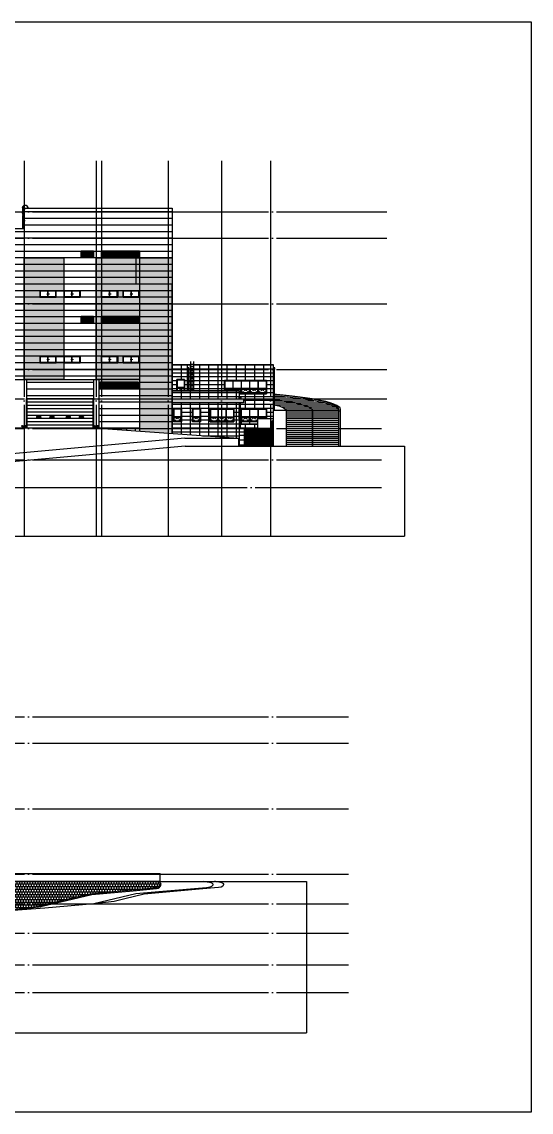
# Model space of a CAD drawing. Header units: millimetres. Extents: x -8000 to 205000, y 0 to 166200.
# Drawn here: x 127289 to 205000, y 0 to 166200 of the extents above; entities that cross this region are included whole.
import ezdxf
from ezdxf.xclip import XClip

# ---------------------------------------------------------------- set-up
doc = ezdxf.new("R2010")
doc.units = ezdxf.units.MM
doc.header["$LTSCALE"] = 600
doc.header["$MEASUREMENT"] = 0
doc.header["$XCLIPFRAME"] = 0
doc.linetypes.add('CEN', pattern=[62, 60, -1, 0, -1])
doc.linetypes.add('DASHED', pattern=[0.75, 0.5, -0.25])
doc.layers.get('0').update_dxf_attribs({"linetype": 'CONTINUOUS'})
for name, color, linetype in [('8', 8, 'CONTINUOUS'), ('A-ANNO-SYMB', 7, 'CONTINUOUS'), ('A-CEN', 1, 'CEN'), ('A-CEN3', 1, 'CEN'), ('A-ELEV-HAT1', 253, 'CONTINUOUS'), ('A-ELEV-MATR1', 8, 'CONTINUOUS'), ('A-ELEV-MATR3', 6, 'CONTINUOUS'), ('A-ELEV-MATR4', 9, 'CONTINUOUS'), ('A-ELEV-OUT1', 2, 'CONTINUOUS'), ('A-ELEV-OUT2', 3, 'CONTINUOUS'), ('A-ELEV-OUT4', 9, 'CONTINUOUS'), ('A-ELEV-OUT5', 4, 'CONTINUOUS'), ('A-ELEV-WIN', 4, 'CONTINUOUS'), ('A-ELEV-WIN-OPEN', 6, 'DASHED'), ('A-ELEV-WIN-PAT3', 252, 'CONTINUOUS'), ('색상1', 252, 'CONTINUOUS'), ('색상2', 40, 'CONTINUOUS'), ('충돌방지대', 6, 'CONTINUOUS')]:
    doc.layers.add(name, color=color, linetype=linetype)
doc.layers.add('Defpoint', color=161, linetype='CONTINUOUS', plot=False)

# ---------------------------------------------------------------- blocks, each defined once
blk = doc.blocks.new('G$C32E273B9')
at = {"layer": 'A-CEN3'}
for p, q in [((410, 2350), (853, 2350)), ((410, 550), (853, 550))]:
    blk.add_line(p, q, dxfattribs=at)
at = {"layer": 'A-ELEV-MATR3'}
for p, q in [((0, 2575), (0, 2500)), ((40, 2575), (40, 2500)), ((570, 2380), (579, 2380)), ((579, 2365), (570, 2365)), ((579, 2335), (570, 2335)), ((570, 2320), (579, 2320)), ((579, 2380), (579, 2320)), ((579, 2365), (750, 2365)), ((579, 2335), (750, 2335)), ((750, 2575), (750, 2500)), ((750, 2500), (750, 1500)), ((790, 2575), (790, 2500)), ((790, 2500), (790, 1500)), ((570, 580), (579, 580)), ((579, 565), (570, 565)), ((579, 535), (570, 535)), ((570, 520), (579, 520)), ((579, 580), (579, 520)), ((579, 565), (750, 565)), ((579, 535), (750, 535)), ((750, 1350), (750, -600)), ((790, 1350), (790, -600))]:
    blk.add_line(p, q, dxfattribs=at)
for centre in [(770, 2500), (770, 2200), (770, 1900), (770, 1600), (770, 1300), (770, 1000), (770, 700), (770, 400), (770, 100), (770, -200)]:
    blk.add_circle(centre, 10, dxfattribs=at)
for centre, radius, start, end in [((395, 2575), 395, 0, 180), ((395, 2575), 355, 0, 180), ((750, 2350), 15, 270, 90), ((750, 550), 15, 270, 90)]:
    blk.add_arc(centre, radius, start, end, dxfattribs=at)
blk = doc.blocks.new('G$C7AF501BF')
at = {"layer": '8'}
for points in [[(10300, 200), (10300, 5220), (10300, 5625), (10236, 5825), (10044, 6025), (9724, 6223), (9279, 6419), (8710, 6610), (8020, 6797), (7212, 6979), (6290, 7155), (5258, 7323), (4121, 7484), (2883, 7636), (1552, 7779), (0, 7925)], [(10000, 200), (10000, 5220), (10000, 5625), (9936, 5825), (9744, 6025), (9424, 6223), (8979, 6419), (8410, 6610), (7720, 6797), (6912, 6979), (5990, 7155), (4958, 7323), (3821, 7484), (2583, 7636), (1252, 7779), (0, 7897)], [(0, 7500), (1990, 7500)], [(0, 7200), (4415, 7200)], [(0, 6900), (6278, 6900)], [(0, 6600), (7709, 6600)], [(204, 6300), (8738, 6300)], [(1246, 6000), (9462, 6000)], [(1827, 5700), (9864, 5700)], [(2000, 5425), (10000, 5425)], [(2000, 5400), (10000, 5400)], [(2000, 5400), (10300, 5400)], [(2000, 5100), (10000, 5100)], [(10000, 0), (10000, 5020), (10000, 5400)], [(10300, 0), (10300, 5020), (10300, 5400)], [(2000, 4800), (10000, 4800)], [(2000, 4500), (10000, 4500)], [(2000, 4200), (10000, 4200)], [(2000, 3900), (10000, 3900)], [(2000, 3600), (10000, 3600)], [(2000, 3300), (10000, 3300)], [(2000, 3000), (10000, 3000)], [(2000, 2700), (10000, 2700)], [(2000, 2400), (10000, 2400)], [(2000, 2100), (10000, 2100)], [(2000, 1800), (10000, 1800)], [(2000, 1500), (10000, 1500)], [(2000, 1200), (10000, 1200)], [(2000, 900), (10000, 900)], [(2000, 600), (10000, 600)], [(2000, 300), (10000, 300)]]:
    blk.add_lwpolyline(points, dxfattribs=at)
for points in [[(10000, 5020), (10000, 5425), (9936, 5625), (9744, 5825), (9424, 6023), (8979, 6219), (8410, 6410), (7720, 6597), (6912, 6779), (5990, 6955), (4958, 7123), (3821, 7284), (2583, 7436), (1252, 7579), (0, 7697), (0, 7105), (703, 7018), (1678, 6881), (2563, 6736), (3353, 6586), (4046, 6430), (4637, 6270), (5125, 6105), (5506, 5938), (5780, 5768), (5945, 5597), (6000, 5425), (6000, 0), (10000, 0)], [(6000, 5425), (5945, 5597), (5780, 5768), (5506, 5938), (5125, 6105), (4637, 6270), (4046, 6430), (3353, 6586), (2563, 6736), (1678, 6881), (703, 7018), (0, 7105), (0, 6346), (371, 6262), (864, 6129), (1271, 5992), (1589, 5852), (1817, 5711), (1954, 5568), (2000, 5425), (2000, 1939), (2000, 0), (6000, 0)]]:
    blk.add_lwpolyline(points, close=True, dxfattribs=at)
blk = doc.blocks.new('G$CB0F35630')
at = {"layer": 'A-ELEV-WIN-PAT3'}
for p, q in [((5087, 2800), (5087, 3505)), ((5099, 2800), (5099, 3568)), ((4400, 2500), (0, 2500)), ((4771, 2500), (800, 2500)), ((800, 2500), (800, 0)), ((4707, 2321), (800, 2321)), ((4639, 2143), (800, 2143)), ((4565, 1964), (800, 1964)), ((4486, 1786), (800, 1786)), ((4763, 1786), (4537, 1786)), ((4574, 1049), (4574, 1867)), ((4586, 1049), (4586, 1894)), ((4815, 1964), (4616, 1964)), ((4863, 2143), (4689, 2143)), ((4906, 2321), (4757, 2321)), ((4794, 1607), (4794, 2423)), ((4806, 1607), (4806, 2458)), ((4944, 2500), (4821, 2500)), ((4954, 2143), (4954, 2937)), ((4966, 2143), (4966, 2981)), ((5200, 2800), (4998, 2800)), ((5019, 1728), (5019, 0)), ((5047, 1826), (5047, 0)), ((5064, 1889), (5064, 0)), ((5084, 1968), (5084, 0)), ((5101, 2037), (5101, 0)), ((5122, 2123), (5122, 0)), ((5142, 2214), (5142, 0)), ((5156, 2277), (5156, 0)), ((5176, 2376), (5176, 0)), ((4402, 1607), (800, 1607)), ((4311, 1429), (800, 1429)), ((4215, 1250), (800, 1250)), ((4501, 1071), (800, 1071)), ((4422, 893), (800, 893)), ((4337, 714), (800, 714)), ((4246, 536), (800, 536)), ((4149, 357), (800, 357)), ((4116, 179), (800, 179)), ((4116, 357), (4116, 0)), ((4296, 300), (4116, 300)), ((4116, 300), (4116, 0)), ((4194, 1199), (4194, 1200)), ((4194, 300), (4194, 1151)), ((4206, 1199), (4206, 1200)), ((4206, 300), (4206, 1151)), ((4574, 1250), (4267, 1250)), ((4296, 300), (4296, 0)), ((4337, 73), (4337, 0)), ((4642, 1429), (4363, 1429)), ((4422, 232), (4422, 0)), ((4705, 1607), (4453, 1607)), ((4501, 387), (4501, 0)), ((4574, 540), (4574, 0)), ((4642, 690), (4642, 0)), ((4705, 835), (4705, 0)), ((4763, 976), (4763, 0)), ((4815, 1112), (4815, 0)), ((4863, 1242), (4863, 0)), ((4906, 1365), (4906, 0)), ((4944, 1481), (4944, 0)), ((4985, 1612), (4985, 0))]:
    blk.add_line(p, q, dxfattribs=at)
for centre, radius, start, end in [((-2395, 4939), 7569, 330.33299, 350.39101), ((-2428, 4960), 7655, 330.36538, 350.33541), ((5093, 3675), 25, 340.60779, 180), ((-2222, 3941), 7310, 330.12929, 351.02291), ((-2704, 4244), 8035, 330.60301, 349.64763), ((-2704, 3944), 8035, 330.60301, 349.64763), ((4200, 1175), 25, 137.33605, 0)]:
    blk.add_arc(centre, radius, start, end, dxfattribs=at)
blk = doc.blocks.new('G$C6E7B7C1B')
at = {"layer": 'A-ELEV-OUT2'}
blk.add_lwpolyline([(0, 2000), (0, 450), (2200, 450), (2200, 0), (6400, 0), (6400, 2000)], close=True, dxfattribs=at)
at = {"layer": 'A-ELEV-WIN'}
for p, q in [((0, 450), (0, 2000)), ((6400, 2000), (0, 2000)), ((6400, 2000), (6400, 0)), ((1250, 800), (60, 800)), ((1250, 740), (60, 740)), ((2530, 800), (1310, 800)), ((2530, 740), (1310, 740)), ((6400, 0), (2200, 0)), ((3810, 800), (2590, 800)), ((3810, 740), (2590, 740)), ((5090, 800), (3870, 800)), ((5090, 740), (3870, 740)), ((6340, 800), (5150, 800)), ((6340, 740), (5150, 740))]:
    blk.add_line(p, q, dxfattribs=at)
for points in [[(60, 450), (60, 1940), (1250, 1940), (1250, 450)], [(1310, 450), (1310, 1940), (2530, 1940), (2530, 60), (2200, 60)], [(120, 450), (120, 680), (1190, 680), (1190, 450)], [(1370, 450), (1370, 680), (2440, 680), (2440, 120), (2200, 120)]]:
    blk.add_lwpolyline(points, dxfattribs=at)
for points in [[(2590, 1940), (3810, 1940), (3810, 60), (2590, 60)], [(3870, 60), (3870, 1940), (5090, 1940), (5090, 60)], [(5150, 1940), (6340, 1940), (6340, 60), (5150, 60)], [(2650, 680), (3720, 680), (3720, 120), (2650, 120)], [(3930, 680), (5000, 680), (5000, 120), (3930, 120)], [(5210, 680), (6280, 680), (6280, 120), (5210, 120)]]:
    blk.add_lwpolyline(points, close=True, dxfattribs=at)
at = {"layer": 'A-ELEV-WIN-OPEN'}
for p, q in [((655, 680), (435, 450)), ((875, 450), (655, 680)), ((1905, 680), (1685, 450)), ((2440, 120), (1905, 680)), ((3185, 680), (2650, 120)), ((3720, 120), (3185, 680)), ((4465, 680), (3930, 120)), ((5000, 120), (4465, 680)), ((5745, 680), (5210, 120)), ((6280, 120), (5745, 680))]:
    blk.add_line(p, q, dxfattribs=at)
blk = doc.blocks.new('G$CB0080FB4')
at = {"layer": 'A-ELEV-OUT2'}
blk.add_lwpolyline([(0, 2000), (3600, 2000), (3600, 0), (0, 0)], close=True, dxfattribs=at)
at = {"layer": 'A-ELEV-WIN'}
for p, q in [((0, 2000), (0, 0)), ((0, 2000), (3600, 2000)), ((60, 1940), (60, 60)), ((60, 1940), (1170, 1940)), ((1170, 1940), (1170, 60)), ((1230, 1940), (2370, 1940)), ((1230, 1940), (1230, 60)), ((2370, 1940), (2370, 60)), ((2430, 1940), (3540, 1940)), ((2430, 1940), (2430, 60)), ((3540, 1940), (3540, 60)), ((3600, 2000), (3600, 0)), ((0, 0), (3600, 0)), ((60, 800), (1170, 800)), ((60, 740), (1170, 740)), ((60, 60), (1170, 60)), ((1230, 800), (2370, 800)), ((1230, 740), (2370, 740)), ((1230, 60), (2370, 60)), ((2430, 800), (3540, 800)), ((2430, 740), (3540, 740)), ((2430, 60), (3540, 60))]:
    blk.add_line(p, q, dxfattribs=at)
for points in [[(120, 680), (1110, 680), (1110, 120), (120, 120)], [(1290, 680), (2310, 680), (2310, 120), (1290, 120)], [(2490, 680), (3480, 680), (3480, 120), (2490, 120)]]:
    blk.add_lwpolyline(points, close=True, dxfattribs=at)
at = {"layer": 'A-ELEV-WIN-OPEN'}
for p, q in [((615, 680), (120, 120)), ((1110, 120), (615, 680)), ((1290, 120), (1800, 680)), ((1800, 680), (2310, 120)), ((2490, 120), (2985, 680)), ((2985, 680), (3480, 120))]:
    blk.add_line(p, q, dxfattribs=at)
blk = doc.blocks.new('G$C222E826D')
at = {"layer": 'A-ELEV-OUT2'}
blk.add_lwpolyline([(0, 2000), (1200, 2000), (1200, 0), (0, 0)], close=True, dxfattribs=at)
at = {"layer": 'A-ELEV-WIN'}
for p, q in [((0, 2000), (0, 0)), ((1200, 2000), (0, 2000)), ((60, 1940), (60, 60)), ((1140, 1940), (60, 1940)), ((1140, 1940), (1140, 60)), ((1200, 2000), (1200, 0)), ((1200, 0), (0, 0)), ((1140, 800), (60, 800)), ((1140, 740), (60, 740)), ((1140, 60), (60, 60))]:
    blk.add_line(p, q, dxfattribs=at)
blk.add_lwpolyline([(120, 680), (1080, 680), (1080, 120), (120, 120)], close=True, dxfattribs=at)
at = {"layer": 'A-ELEV-WIN-OPEN'}
for p, q in [((600, 680), (120, 120)), ((1080, 120), (600, 680))]:
    blk.add_line(p, q, dxfattribs=at)
blk = doc.blocks.new('G$CCCA33141')
at = {"layer": 'A-ELEV-OUT2'}
blk.add_lwpolyline([(0, 2000), (1200, 2000), (1200, 0), (0, 0)], close=True, dxfattribs=at)
at = {"layer": 'A-ELEV-WIN'}
for p, q in [((0, 2000), (0, 0)), ((1200, 2000), (0, 2000)), ((60, 1940), (60, 60)), ((1140, 1940), (60, 1940)), ((1140, 1940), (1140, 60)), ((1200, 2000), (1200, 0)), ((1200, 0), (0, 0)), ((1140, 800), (60, 800)), ((1140, 740), (60, 740)), ((1140, 60), (60, 60))]:
    blk.add_line(p, q, dxfattribs=at)
blk.add_lwpolyline([(120, 680), (1080, 680), (1080, 120), (120, 120)], close=True, dxfattribs=at)
at = {"layer": 'A-ELEV-WIN-OPEN'}
for p, q in [((600, 680), (120, 120)), ((1080, 120), (600, 680))]:
    blk.add_line(p, q, dxfattribs=at)
blk = doc.blocks.new('G$CEF3C1223')
at = {"layer": 'A-ELEV-HAT1', "transparency": 33554687}
h = blk.add_hatch(color=256, dxfattribs=at)
h.dxf.hatch_style = 1
h.paths.add_polyline_path([(600, 1160), (800, 1145), (800, 1339)])
h.paths.add_polyline_path([(102, 1196), (351, 1178), (709, 1500), (440, 1500)])
h.paths.add_polyline_path([(171, 1500), (0, 1500), (0, 1346)])
at = {"layer": 'A-ELEV-OUT1'}
for p, q in [((0, 1203), (0, 1500)), ((800, 1145), (800, 1500))]:
    blk.add_line(p, q, dxfattribs=at)
at = {"layer": 'A-ELEV-OUT4'}
for p, q in [((0, 1346), (171, 1500)), ((0, 1500), (800, 1500)), ((0, 1346), (171, 1500)), ((102, 1196), (440, 1500)), ((351, 1178), (709, 1500)), ((600, 1160), (800, 1339))]:
    blk.add_line(p, q, dxfattribs=at)
for points in [[(0, 1346), (171, 1500), (0, 1500)], [(171, 1500), (0, 1500), (0, 1346)]]:
    blk.add_lwpolyline(points, close=True, dxfattribs=at)
for points in [[(351, 1178), (709, 1500), (440, 1500), (102, 1196)], [(800, 1145), (800, 1339), (600, 1160)]]:
    blk.add_lwpolyline(points, dxfattribs=at)
blk = doc.blocks.new('기둥 충돌방지-01')
at = {"layer": 'A-ELEV-HAT1'}
h = blk.add_hatch(color=256, dxfattribs=at)
h.dxf.hatch_style = 1
edge = h.paths.add_edge_path()
edge.add_line((0, 612), (0, 367))
edge.add_line((0, 367), (212, 558))
edge.add_line((212, 558), (212, 800))
edge.add_arc((162, 800), 50, 0, 2.91946)
edge.add_line((212, 803), (0, 612))
edge = h.paths.add_edge_path()
edge.add_line((800, 1087), (800, 1331))
edge.add_line((800, 1331), (292, 875))
edge.add_arc((162, 800), 150, 360, 29.84213, ccw=False)
edge.add_line((312, 800), (312, 648))
edge.add_line((312, 648), (488, 806))
edge.add_arc((638, 800), 150, 90, 177.65554, ccw=False)
edge.add_line((638, 950), (648, 950))
edge.add_line((648, 950), (800, 1087))
h.paths.add_polyline_path([(0, 0), (138, 0), (212, 67), (212, 312), (0, 119)])
h.paths.add_polyline_path([(488, 8), (488, 95), (381, 0), (448, 0), (448, 8)])
h.paths.add_polyline_path([(588, 184), (588, 8), (628, 8), (628, 0), (641, 0), (800, 141), (800, 371)])
h.paths.add_polyline_path([(488, 563), (312, 403), (312, 158), (488, 318)])
h.paths.add_polyline_path([(0, 950), (104, 950), (715, 1500), (443, 1500), (0, 1102)])
h.paths.add_polyline_path([(588, 654), (588, 409), (800, 602), (800, 847)])
h.paths.add_polyline_path([(0, 1346), (171, 1500), (0, 1500)])
for points in [[(0, 1346), (171, 1500), (0, 1500)], [(0, 950), (104, 950), (715, 1500), (443, 1500), (0, 1102)], [(0, 0), (138, 0), (212, 67), (212, 312), (0, 119)], [(488, 563), (312, 403), (312, 158), (488, 318)], [(488, 8), (488, 95), (381, 0), (448, 0), (448, 8)], [(588, 654), (588, 409), (800, 602), (800, 847)], [(588, 184), (588, 8), (628, 8), (628, 0), (641, 0), (800, 141), (800, 371)]]:
    blk.add_lwpolyline(points, close=True, dxfattribs=at)
for points in [[(0, 612), (0, 367), (212, 558), (212, 800, 0.0127392), (212, 803)], [(800, 1087), (800, 1331), (292, 875, -0.1309518), (312, 800), (312, 648), (488, 806, -0.4022789), (638, 950), (648, 950)]]:
    blk.add_lwpolyline(points, format="xyb", close=True, dxfattribs=at)
at = {"layer": 'A-ELEV-OUT1'}
for p, q in [((0, 0), (0, 850)), ((800, 0), (800, 850))]:
    blk.add_line(p, q, dxfattribs=at)
at = {"layer": 'A-ELEV-OUT4'}
for p, q in [((0, 1102), (443, 1500)), ((0, 1346), (171, 1500)), ((0, 1500), (800, 1500)), ((0, 612), (212, 803)), ((0, 367), (212, 558)), ((0, 119), (212, 312)), ((104, 950), (715, 1500)), ((138, 0), (212, 67)), ((312, 893), (800, 1331)), ((312, 648), (488, 806)), ((312, 403), (488, 563)), ((312, 158), (488, 318)), ((381, 0), (488, 95)), ((588, 654), (800, 847)), ((588, 409), (800, 602)), ((588, 184), (800, 371)), ((641, 0), (800, 141)), ((648, 950), (800, 1087)), ((493, 0), (493, 0))]:
    blk.add_line(p, q, dxfattribs=at)
at = {"layer": '충돌방지대'}
for p, q in [((-296, 8), (-116, 8)), ((-296, 0), (-296, 8)), ((-256, 8), (-256, 800)), ((-156, 8), (-156, 800)), ((-116, 0), (-116, 8)), ((-106, 950), (162, 950)), ((-106, 850), (162, 850)), ((172, 8), (352, 8)), ((172, 0), (172, 8)), ((212, 800), (212, 8)), ((312, 800), (312, 8)), ((352, 0), (352, 8)), ((628, 8), (448, 8)), ((448, 0), (448, 8)), ((488, 800), (488, 8)), ((588, 800), (588, 8)), ((628, 0), (628, 8)), ((906, 950), (638, 950)), ((906, 850), (638, 850)), ((1096, 8), (916, 8)), ((916, 0), (916, 8)), ((956, 8), (956, 800)), ((1056, 8), (1056, 800)), ((1096, 0), (1096, 8)), ((-296, 0), (-116, 0)), ((172, 0), (352, 0)), ((628, 0), (448, 0)), ((1096, 0), (916, 0))]:
    blk.add_line(p, q, dxfattribs=at)
for centre, radius, start, end in [((-106, 800), 150, 90, 180), ((-106, 800), 50, 90, 180), ((162, 800), 150, 0, 90), ((162, 800), 50, 0, 90), ((638, 800), 150, 90, 180), ((638, 800), 50, 90, 180), ((906, 800), 150, 0, 90), ((906, 800), 50, 0, 90)]:
    blk.add_arc(centre, radius, start, end, dxfattribs=at)
blk = doc.blocks.new('G$C0437542C')
at = {"layer": 'A-ANNO-SYMB', "elevation": -103000}
for points in [[(1123, 443), (1180, 500), (1123, 557)], [(1377, 443), (1320, 500), (1377, 557)]]:
    blk.add_lwpolyline(points, close=True, dxfattribs=at)
at = {"layer": 'A-ELEV-WIN'}
for p, q in [((0, 1000, -103000), (2500, 1000, -103000)), ((0, 1000, -103000), (0, 0, -103000)), ((0, 0, -103000), (2500, 0, -103000)), ((1270, 960, -103000), (40, 960, -103000)), ((40, 40, -103000), (40, 960, -103000)), ((1270, 40, -103000), (40, 40, -103000)), ((1230, 920, -103000), (80, 920, -103000)), ((80, 80, -103000), (80, 920, -103000)), ((1230, 80, -103000), (80, 80, -103000)), ((1230, 80, -103000), (1230, 920, -103000)), ((1270, 40, -103000), (1270, 960, -103000)), ((2460, 960, -103000), (1270, 960, -103000)), ((2420, 920, -103000), (1270, 920, -103000)), ((2420, 80, -103000), (1270, 80, -103000)), ((2460, 40, -103000), (1270, 40, -103000)), ((2420, 80, -103000), (2420, 920, -103000)), ((2460, 40, -103000), (2460, 960, -103000))]:
    blk.add_line(p, q, dxfattribs=at)
at = {"layer": 'A-ELEV-WIN', "elevation": -103000}
blk.add_lwpolyline([(0, 0), (2500, 0), (2500, 1000), (0, 1000)], close=True, dxfattribs=at)
blk = doc.blocks.new('G$CEF023C29')
at = {"layer": 'A-ANNO-SYMB', "elevation": -103000}
for points in [[(1123, 443), (1180, 500), (1123, 557)], [(1377, 443), (1320, 500), (1377, 557)], [(4773, 443), (4830, 500), (4773, 557)], [(5027, 443), (4970, 500), (5027, 557)]]:
    blk.add_lwpolyline(points, close=True, dxfattribs=at)
at = {"layer": 'A-ELEV-WIN'}
for p, q in [((2500, 1000, -103000), (0, 1000, -103000)), ((0, 1000, -103000), (0, 0, -103000)), ((2500, 0, -103000), (0, 0, -103000)), ((40, 40, -103000), (40, 960, -103000)), ((40, 960, -103000), (1230, 960, -103000)), ((40, 40, -103000), (1230, 40, -103000)), ((80, 80, -103000), (80, 920, -103000)), ((80, 920, -103000), (1230, 920, -103000)), ((80, 80, -103000), (1230, 80, -103000)), ((1230, 960, -103000), (2460, 960, -103000)), ((1230, 40, -103000), (1230, 960, -103000)), ((1230, 40, -103000), (2460, 40, -103000)), ((1270, 920, -103000), (2420, 920, -103000)), ((1270, 80, -103000), (1270, 920, -103000)), ((1270, 80, -103000), (2420, 80, -103000)), ((2420, 80, -103000), (2420, 920, -103000)), ((2460, 40, -103000), (2460, 960, -103000)), ((2500, 1000, -103000), (2500, 0, -103000)), ((2500, 1000, -103000), (2500, 0, -103000)), ((3650, 1000, -103000), (2500, 1000, -103000)), ((3650, 960, -103000), (2500, 960, -103000)), ((2500, 40, -103000), (3650, 40, -103000)), ((2500, 0, -103000), (3650, 0, -103000)), ((6150, 1000, -103000), (3650, 1000, -103000)), ((6150, 0, -103000), (3650, 0, -103000)), ((3690, 40, -103000), (3690, 960, -103000)), ((3690, 960, -103000), (4880, 960, -103000)), ((3690, 40, -103000), (4880, 40, -103000)), ((3730, 80, -103000), (3730, 920, -103000)), ((3730, 920, -103000), (4880, 920, -103000)), ((3730, 80, -103000), (4880, 80, -103000)), ((4880, 960, -103000), (6110, 960, -103000)), ((4880, 40, -103000), (4880, 960, -103000)), ((4880, 40, -103000), (6110, 40, -103000)), ((4920, 920, -103000), (6070, 920, -103000)), ((4920, 80, -103000), (4920, 920, -103000)), ((4920, 80, -103000), (6070, 80, -103000)), ((6070, 80, -103000), (6070, 920, -103000)), ((6110, 40, -103000), (6110, 960, -103000)), ((6150, 1000, -103000), (6150, 0, -103000))]:
    blk.add_line(p, q, dxfattribs=at)
at = {"layer": 'A-ELEV-WIN', "elevation": -103000}
for points in [[(2500, 0), (0, 0), (0, 1000), (2500, 1000)], [(6150, 0), (3650, 0), (3650, 1000), (6150, 1000)]]:
    blk.add_lwpolyline(points, close=True, dxfattribs=at)
blk = doc.blocks.new('od-h5000')
at = {"layer": 'A-ELEV-OUT2'}
for p, q in [((10200, -500), (0, -500)), ((0, -500), (0, -4900)), ((10200, -4900), (10200, -500))]:
    blk.add_line(p, q, dxfattribs=at)
at = {"layer": 'A-ELEV-WIN-PAT3'}
for p, q in [((30, -4900), (30, -530)), ((30, -530), (10170, -530)), ((10170, -530), (10170, -4900)), ((1550, -3205), (1550, -3295)), ((1575, -3205), (1575, -3295)), ((1630, -3125), (2070, -3125)), ((1630, -3150), (2070, -3150)), ((1788, -3234), (1823, -3270)), ((1789, -3194), (1903, -3303)), ((1789, -3216), (1861, -3286)), ((2125, -3205), (2125, -3295)), ((2150, -3205), (2150, -3295)), ((3550, -3205), (3550, -3295)), ((3575, -3205), (3575, -3295)), ((3630, -3125), (4070, -3125)), ((3630, -3150), (4070, -3150)), ((3788, -3234), (3823, -3270)), ((3789, -3194), (3903, -3303)), ((3789, -3216), (3861, -3286)), ((4125, -3205), (4125, -3295)), ((4150, -3205), (4150, -3295)), ((6050, -3205), (6050, -3295)), ((6075, -3205), (6075, -3295)), ((6130, -3125), (6570, -3125)), ((6130, -3150), (6570, -3150)), ((6288, -3234), (6323, -3270)), ((6289, -3194), (6403, -3303)), ((6289, -3216), (6361, -3286)), ((6625, -3205), (6625, -3295)), ((6650, -3205), (6650, -3295)), ((8050, -3205), (8050, -3295)), ((8075, -3205), (8075, -3295)), ((8130, -3125), (8570, -3125)), ((8130, -3150), (8570, -3150)), ((8288, -3234), (8323, -3270)), ((8289, -3194), (8403, -3303)), ((8289, -3216), (8361, -3286)), ((8625, -3205), (8625, -3295)), ((8650, -3205), (8650, -3295)), ((1630, -3350), (2070, -3350)), ((1630, -3375), (2070, -3375)), ((3630, -3350), (4070, -3350)), ((3630, -3375), (4070, -3375)), ((6130, -3350), (6570, -3350)), ((6130, -3375), (6570, -3375)), ((8130, -3350), (8570, -3350)), ((8130, -3375), (8570, -3375))]:
    blk.add_line(p, q, dxfattribs=at)
for points in [[(30, -500), (10170, -500)], [(30, -1000), (10170, -1000)], [(30, -1500), (10170, -1500)], [(30, -2000), (10170, -2000)], [(30, -2500), (10170, -2500)], [(30, -3000), (10170, -3000)], [(30, -3500), (10170, -3500)], [(30, -4000), (10170, -4000)], [(30, -4500), (10170, -4500)]]:
    blk.add_lwpolyline(points, dxfattribs=at)
for centre, radius, start, end in [((1630, -3205), 80, 90, 180), ((1630, -3295), 80, 180, 270), ((1630, -3205), 55, 90, 180), ((1630, -3295), 55, 180, 270), ((2070, -3205), 80, 0, 90), ((2070, -3205), 55, 0, 90), ((2070, -3295), 80, 270, 0), ((2070, -3295), 55, 270, 0), ((3630, -3205), 80, 90, 180), ((3630, -3295), 80, 180, 270), ((3630, -3205), 55, 90, 180), ((3630, -3295), 55, 180, 270), ((4070, -3205), 80, 0, 90), ((4070, -3205), 55, 0, 90), ((4070, -3295), 80, 270, 0), ((4070, -3295), 55, 270, 0), ((6130, -3205), 80, 90, 180), ((6130, -3295), 80, 180, 270), ((6130, -3205), 55, 90, 180), ((6130, -3295), 55, 180, 270), ((6570, -3205), 80, 0, 90), ((6570, -3205), 55, 0, 90), ((6570, -3295), 80, 270, 0), ((6570, -3295), 55, 270, 0), ((8130, -3205), 80, 90, 180), ((8130, -3295), 80, 180, 270), ((8130, -3205), 55, 90, 180), ((8130, -3295), 55, 180, 270), ((8570, -3205), 80, 0, 90), ((8570, -3205), 55, 0, 90), ((8570, -3295), 80, 270, 0), ((8570, -3295), 55, 270, 0)]:
    blk.add_arc(centre, radius, start, end, dxfattribs=at)
blk = doc.blocks.new('AG_03')
at = {"layer": 'A-ELEV-MATR3', "color": 253}
for p, q in [((-10, 1060), (5710, 1060)), ((-10, 40), (-10, 1060)), ((-10, 40), (5710, 40)), ((30, 80), (30, 1020)), ((30, 1020), (1880, 1020)), ((30, 970), (1880, 970)), ((30, 920), (1880, 920)), ((30, 870), (1880, 870)), ((30, 820), (1880, 820)), ((30, 770), (1880, 770)), ((30, 720), (1880, 720)), ((30, 670), (1880, 670)), ((30, 620), (1880, 620)), ((30, 570), (1880, 570)), ((30, 520), (1880, 520)), ((30, 470), (1880, 470)), ((30, 420), (1880, 420)), ((30, 370), (1880, 370)), ((30, 320), (1880, 320)), ((30, 270), (1880, 270)), ((30, 220), (1880, 220)), ((30, 170), (1880, 170)), ((30, 120), (1880, 120)), ((30, 80), (1880, 80)), ((1880, 1060), (1880, 40)), ((1920, 1060), (1920, 40)), ((1920, 1020), (3780, 1020)), ((1920, 970), (3780, 970)), ((1920, 920), (3780, 920)), ((1920, 870), (3780, 870)), ((1920, 820), (3780, 820)), ((1920, 770), (3780, 770)), ((1920, 720), (3780, 720)), ((1920, 670), (3780, 670)), ((1920, 620), (3780, 620)), ((1920, 570), (3780, 570)), ((1920, 520), (3780, 520)), ((1920, 470), (3780, 470)), ((1920, 420), (3780, 420)), ((1920, 370), (3780, 370)), ((1920, 320), (3780, 320)), ((1920, 270), (3780, 270)), ((1920, 220), (3780, 220)), ((1920, 170), (3780, 170)), ((1920, 120), (3780, 120)), ((1920, 80), (3780, 80)), ((3780, 1060), (3780, 40)), ((3820, 1060), (3820, 40)), ((3820, 1020), (5670, 1020)), ((3820, 970), (5670, 970)), ((3820, 920), (5670, 920)), ((3820, 870), (5670, 870)), ((3820, 820), (5670, 820)), ((3820, 770), (5670, 770)), ((3820, 720), (5670, 720)), ((3820, 670), (5670, 670)), ((3820, 620), (5670, 620)), ((3820, 570), (5670, 570)), ((3820, 520), (5670, 520)), ((3820, 470), (5670, 470)), ((3820, 420), (5670, 420)), ((3820, 370), (5670, 370)), ((3820, 320), (5670, 320)), ((3820, 270), (5670, 270)), ((3820, 220), (5670, 220)), ((3820, 170), (5670, 170)), ((3820, 120), (5670, 120)), ((3820, 80), (5670, 80)), ((5670, 80), (5670, 1020)), ((5710, 40), (5710, 1060))]:
    blk.add_line(p, q, dxfattribs=at)
at = {"layer": 'A-ELEV-WIN'}
blk.add_lwpolyline([(-50, 1100), (5750, 1100), (5750, 0), (-50, 0)], close=True, dxfattribs=at)
blk = doc.blocks.new('G$C2C7D3FFC')
at = {"layer": 'A-ELEV-MATR3', "color": 253}
for p, q in [((40, 1060), (5760, 1060)), ((40, 40), (40, 1060)), ((40, 40), (5760, 40)), ((80, 80), (80, 1020)), ((80, 1020), (1930, 1020)), ((80, 970), (1930, 970)), ((80, 920), (1930, 920)), ((80, 870), (1930, 870)), ((80, 820), (1930, 820)), ((80, 770), (1930, 770)), ((80, 720), (1930, 720)), ((80, 670), (1930, 670)), ((80, 620), (1930, 620)), ((80, 570), (1930, 570)), ((80, 520), (1930, 520)), ((80, 470), (1930, 470)), ((80, 420), (1930, 420)), ((80, 370), (1930, 370)), ((80, 320), (1930, 320)), ((80, 270), (1930, 270)), ((80, 220), (1930, 220)), ((80, 170), (1930, 170)), ((80, 120), (1930, 120)), ((80, 80), (1930, 80)), ((1930, 1060), (1930, 40)), ((1930, 1060), (1970, 1060)), ((1970, 1060), (1970, 40)), ((1970, 1020), (3830, 1020)), ((1970, 970), (3830, 970)), ((1970, 920), (3830, 920)), ((1970, 870), (3830, 870)), ((1970, 820), (3830, 820)), ((1970, 770), (3830, 770)), ((1970, 720), (3830, 720)), ((1970, 670), (3830, 670)), ((1970, 620), (3830, 620)), ((1970, 570), (3830, 570)), ((1970, 520), (3830, 520)), ((1970, 470), (3830, 470)), ((1970, 420), (3830, 420)), ((1970, 370), (3830, 370)), ((1970, 320), (3830, 320)), ((1970, 270), (3830, 270)), ((1970, 220), (3830, 220)), ((1970, 170), (3830, 170)), ((1970, 120), (3830, 120)), ((1970, 80), (3830, 80)), ((3830, 1060), (3830, 40)), ((3830, 1060), (3870, 1060)), ((3870, 1060), (3870, 40)), ((3870, 1020), (5720, 1020)), ((3870, 970), (5720, 970)), ((3870, 920), (5720, 920)), ((3870, 870), (5720, 870)), ((3870, 820), (5720, 820)), ((3870, 770), (5720, 770)), ((3870, 720), (5720, 720)), ((3870, 670), (5720, 670)), ((3870, 620), (5720, 620)), ((3870, 570), (5720, 570)), ((3870, 520), (5720, 520)), ((3870, 470), (5720, 470)), ((3870, 420), (5720, 420)), ((3870, 370), (5720, 370)), ((3870, 320), (5720, 320)), ((3870, 270), (5720, 270)), ((3870, 220), (5720, 220)), ((3870, 170), (5720, 170)), ((3870, 120), (5720, 120)), ((3870, 80), (5720, 80)), ((5720, 80), (5720, 1020)), ((5760, 40), (5760, 1060))]:
    blk.add_line(p, q, dxfattribs=at)
at = {"layer": 'A-ELEV-WIN'}
blk.add_lwpolyline([(0, 1100), (5800, 1100), (5800, 0), (0, 0)], close=True, dxfattribs=at)
blk = doc.blocks.new('G$C8C75A531')
at = {"layer": 'A-ELEV-MATR3', "color": 253}
for p, q in [((40, 1060, -103000), (1860, 1060, -103000)), ((40, 40, -103000), (40, 1060, -103000)), ((40, 40, -103000), (1860, 40, -103000)), ((80, 80, -103000), (80, 1020, -103000)), ((80, 1020, -103000), (1820, 1020, -103000)), ((80, 970, -103000), (1820, 970, -103000)), ((80, 920, -103000), (1820, 920, -103000)), ((80, 870, -103000), (1820, 870, -103000)), ((80, 820, -103000), (1820, 820, -103000)), ((80, 770, -103000), (1820, 770, -103000)), ((80, 720, -103000), (1820, 720, -103000)), ((80, 670, -103000), (1820, 670, -103000)), ((80, 620, -103000), (1820, 620, -103000)), ((80, 570, -103000), (1820, 570, -103000)), ((80, 520, -103000), (1820, 520, -103000)), ((80, 470, -103000), (1820, 470, -103000)), ((80, 420, -103000), (1820, 420, -103000)), ((80, 370, -103000), (1820, 370, -103000)), ((80, 320, -103000), (1820, 320, -103000)), ((80, 270, -103000), (1820, 270, -103000)), ((80, 220, -103000), (1820, 220, -103000)), ((80, 170, -103000), (1820, 170, -103000)), ((80, 120, -103000), (1820, 120, -103000)), ((80, 80, -103000), (1820, 80, -103000)), ((1820, 80, -103000), (1820, 1020, -103000)), ((1860, 40, -103000), (1860, 1060, -103000))]:
    blk.add_line(p, q, dxfattribs=at)
at = {"layer": 'A-ELEV-WIN', "elevation": -103000}
blk.add_lwpolyline([(0, 1100), (1900, 1100), (1900, 0), (0, 0)], close=True, dxfattribs=at)

msp = doc.modelspace()

# ---------------------------------------------------------------- hatches: boundary and pattern name
at = {"layer": '8', "transparency": 33554687}
h = msp.add_hatch(dxfattribs=at)
h.set_pattern_fill('AR-B88', color=256, scale=50)
h.set_pattern_definition([(0, (-2187433.1, 314801.57), (0, 400), []), (90, (-2187433.12, 314801.57), (-200, 400), [400, -400])])
h.paths.add_polyline_path([(124124, 30658), (124492, 30686), (129670, 31349), (131889, 31898), (136871, 33071), (137857, 33293), (141842, 33694), (146948, 34172), (147855, 34238), (148234, 34462), (148420, 34729), (148439, 34857), (148429, 34931), (148373, 35000), (148373, 35163), (124124, 35163)])
at = {"layer": '색상1'}
h = msp.add_hatch(color=256, dxfattribs=at)
h.dxf.hatch_style = 1
h.paths.add_polyline_path([(133705, 114212), (130055, 114212), (130055, 115212), (133705, 115212), (133705, 124212), (130055, 124212), (130055, 125212), (133705, 125212), (133705, 130212), (127630, 130212), (127630, 111662), (133705, 111662)])
at = {"layer": '색상1', "transparency": 33554687}
h = msp.add_hatch(color=256, dxfattribs=at)
h.dxf.hatch_style = 1
h.paths.add_polyline_path([(139430, 121312), (139430, 120212), (145230, 120212), (145230, 121312)])
h.paths.add_polyline_path([(142730, 115212), (145243, 115212), (145243, 124212), (142730, 124212), (142730, 125212), (145243, 125212), (145243, 130212), (138630, 130212), (138630, 111662), (145243, 111662), (145243, 114212), (142730, 114212)])
h.paths.add_polyline_path([(139430, 115212), (141930, 115212), (141930, 114212), (139430, 114212)], flags=16)
h.paths.add_polyline_path([(139430, 125212), (141930, 125212), (141930, 124212), (139430, 124212)], flags=16)
at = {"layer": '색상1'}
h = msp.add_hatch(color=256, dxfattribs=at)
h.dxf.hatch_style = 1
h.paths.add_polyline_path([(144730, 130212), (150230, 130212), (150230, 126212), (144730, 126212)])
at = {"layer": '색상2'}
h = msp.add_hatch(color=256, dxfattribs=at)
h.dxf.hatch_style = 1
h.paths.add_polyline_path([(145230, 103808), (150230, 103446), (150230, 126212), (145230, 126212), (145230, 111612)])
h = msp.add_hatch(color=256, dxfattribs=at)
h.dxf.hatch_style = 1
h.paths.add_polyline_path([(150230, 108712), (161130, 108712), (161130, 108112), (150230, 108112)])

# ---------------------------------------------------------------- linework, layer by layer
for p, q in [((139681, 104312), (139681, 104210)), ((140881, 104312), (140881, 104123)), ((142081, 104312), (142081, 104036)), ((143281, 104312), (143281, 103950)), ((144580, 104312), (144580, 103855))]:
    msp.add_line(p, q)
msp.add_lwpolyline([(139280, 111312), (144980, 111312), (144980, 110212), (139280, 110212)], close=True)
for points in [[(139030, 104312), (145230, 104312)], [(129718, 31231), (127751, 30930)]]:
    msp.add_lwpolyline(points)
for centre in [(142038, 104132), (142124, 104132), (143238, 104132), (143324, 104132), (144537, 104132), (144623, 104132)]:
    msp.add_circle(centre, 18.1)
for centre, start, end in [((140838, 104132), 337.11919, 194.59904), ((140924, 104132), 314.20397, 217.51426)]:
    msp.add_arc(centre, 18.1, start, end)
at = {"layer": '8'}
msp.add_line((148373, 35163), (148373, 36363), dxfattribs=at)
for points in [[(124115, 36363), (148373, 36363)], [(124115, 35163), (149660, 35163)], [(124487, 30686), (129666, 31349), (131885, 31898), (136867, 33071), (137853, 33293), (141838, 33694), (146943, 34172), (147850, 34238), (148229, 34462), (148416, 34729), (148435, 34857), (148425, 34931), (148369, 35000), (148369, 35163), (156694, 35163)], [(129718, 31231), (134966, 32451), (137987, 33157), (144275, 33746), (147815, 34080), (148113, 34134), (148321, 34290), (148455, 34445), (148511, 34613), (148532, 34765), (148425, 34931)], [(138296, 31821), (144683, 33333), (148811, 33692), (155464, 34254), (156031, 34329), (156284, 34438), (156403, 34545), (156469, 34641), (156492, 34712), (156453, 34821), (156370, 34883), (156176, 34945), (155912, 35011), (155236, 35122), (155000, 35163)]]:
    msp.add_lwpolyline(points, dxfattribs=at)
msp.add_lwpolyline([(124124, 30658), (124492, 30686), (129670, 31349), (131889, 31898), (136871, 33071), (137857, 33293), (141842, 33694), (146948, 34172), (147855, 34238), (148234, 34462), (148420, 34729), (148439, 34857), (148429, 34931), (148373, 35000), (148373, 35163), (124124, 35163)], close=True, dxfattribs=at)
at = {"layer": 'A-CEN'}
for p, q in [((127630, 145012), (127630, 87812)), ((138630, 145012), (138630, 87812)), ((139430, 145012), (139430, 87812)), ((149630, 145012), (149630, 87812)), ((157730, 145012), (157730, 87812)), ((165230, 145012), (165230, 87812)), ((17320, 137212), (183000, 137212)), ((17320, 133212), (183000, 133212)), ((17320, 123212), (183000, 123212)), ((17320, 113212), (183000, 113212)), ((17320, 108712), (182166, 108712)), ((149630, 108712), (183000, 108712)), ((17320, 104212), (182166, 104212)), ((17320, 99412), (182166, 99412)), ((51275, 95212), (182166, 95212)), ((17320, 60263), (177137, 60263)), ((17320, 56263), (177137, 56263)), ((17320, 46263), (177137, 46263)), ((17320, 36263), (177137, 36263)), ((17320, 31763), (177137, 31763)), ((17320, 27263), (177137, 27263)), ((17320, 22463), (177137, 22463)), ((17320, 18263), (177137, 18263))]:
    msp.add_line(p, q, dxfattribs=at)
at = {"layer": 'A-ELEV-MATR1'}
for p, q in [((150230, 137212), (127630, 137212)), ((150230, 136212), (127630, 136212)), ((150230, 135212), (127630, 135212)), ((150230, 134212), (43680, 134212)), ((150230, 133212), (43680, 133212)), ((150230, 132212), (43680, 132212)), ((136330, 131212), (43680, 131212)), ((150230, 130212), (43680, 130212)), ((139430, 131212), (138230, 131212)), ((150230, 131212), (145230, 131212)), ((150230, 129212), (43680, 129212)), ((150230, 128212), (43680, 128212)), ((150230, 127212), (43680, 127212)), ((150230, 126212), (43680, 126212)), ((150230, 125212), (111130, 125212)), ((150230, 123212), (43680, 123212)), ((150230, 124212), (111130, 124212)), ((150230, 122212), (43680, 122212)), ((136330, 121212), (43680, 121212)), ((150230, 120212), (43680, 120212)), ((139430, 121212), (138230, 121212)), ((150230, 121212), (145230, 121212)), ((150230, 119212), (43680, 119212)), ((150230, 118212), (43680, 118212)), ((150230, 117212), (43680, 117212)), ((150230, 116212), (43680, 116212)), ((150230, 115212), (111130, 115212)), ((150230, 113212), (43680, 113212)), ((150230, 114212), (111130, 114212)), ((150230, 112212), (43680, 112212)), ((138230, 111212), (128030, 111212)), ((138230, 110212), (128030, 110212)), ((139280, 111212), (139030, 111212)), ((150230, 110212), (139030, 110212)), ((150230, 111212), (144980, 111212)), ((138230, 109212), (128030, 109212)), ((150230, 109212), (139030, 109212)), ((150230, 108212), (139030, 108212)), ((150230, 107212), (139030, 107212)), ((150230, 106212), (139030, 106212)), ((150230, 105212), (139030, 105212))]:
    msp.add_line(p, q, dxfattribs=at)
msp.add_lwpolyline([(139681, 104212), (150230, 104212)], dxfattribs=at)
at = {"layer": 'A-ELEV-MATR3'}
for p, q in [((127455, 137038), (127455, 134712)), ((127555, 137038), (127555, 134712)), ((152605, 113212), (152605, 110012)), ((152705, 113212), (152705, 110012)), ((153010, 114412), (153010, 111512)), ((153050, 114412), (153050, 113972)), ((153460, 113972), (153050, 113972)), ((153460, 113952), (153050, 113952)), ((153050, 113952), (153050, 113672)), ((153460, 113672), (153050, 113672)), ((153460, 113652), (153050, 113652)), ((153050, 113652), (153050, 113372)), ((153460, 113372), (153050, 113372)), ((153460, 113352), (153050, 113352)), ((153050, 113352), (153050, 113072)), ((153460, 113072), (153050, 113072)), ((153460, 113052), (153050, 113052)), ((153050, 113052), (153050, 112772)), ((153460, 114412), (153460, 113972)), ((153460, 113952), (153460, 113672)), ((153460, 113652), (153460, 113372)), ((153460, 113352), (153460, 113072)), ((153460, 113052), (153460, 112772)), ((153500, 114412), (153500, 111512)), ((165705, 113212), (165705, 106937)), ((165805, 113212), (165805, 106937)), ((153010, 111362), (153010, 110012)), ((153460, 112772), (153050, 112772)), ((153050, 112752), (153050, 112472)), ((153460, 112752), (153050, 112752)), ((153460, 112472), (153050, 112472)), ((153050, 112452), (153050, 112172)), ((153460, 112452), (153050, 112452)), ((153460, 112172), (153050, 112172)), ((153050, 112152), (153050, 111872)), ((153460, 112152), (153050, 112152)), ((153460, 111872), (153050, 111872)), ((153050, 111852), (153050, 111572)), ((153460, 111852), (153050, 111852)), ((153460, 111572), (153050, 111572)), ((153050, 111552), (153050, 111512)), ((153460, 111552), (153050, 111552)), ((153050, 111362), (153050, 111272)), ((153460, 112752), (153460, 112472)), ((153460, 112452), (153460, 112172)), ((153460, 112152), (153460, 111872)), ((153460, 111852), (153460, 111572)), ((153460, 111552), (153460, 111512)), ((153460, 111362), (153460, 111272)), ((153500, 111362), (153500, 110012)), ((153460, 111272), (153050, 111272)), ((153460, 111252), (153050, 111252)), ((153050, 111252), (153050, 110972)), ((153460, 110972), (153050, 110972)), ((153460, 110952), (153050, 110952)), ((153050, 110952), (153050, 110672)), ((153460, 110672), (153050, 110672)), ((153460, 110652), (153050, 110652)), ((153050, 110652), (153050, 110372)), ((153460, 110372), (153050, 110372)), ((153460, 110352), (153050, 110352)), ((153050, 110352), (153050, 110072)), ((153460, 110072), (153050, 110072)), ((153460, 110052), (153050, 110052)), ((153050, 110052), (153050, 110012)), ((153460, 111252), (153460, 110972)), ((153460, 110952), (153460, 110672)), ((153460, 110652), (153460, 110372)), ((153460, 110352), (153460, 110072)), ((153460, 110052), (153460, 110012)), ((160505, 108812), (160505, 108712)), ((160505, 108112), (160505, 104212)), ((160605, 108812), (160605, 108712)), ((160605, 108112), (160605, 104212))]:
    msp.add_line(p, q, dxfattribs=at)
for points in [[(127630, 137038), (127380, 137038), (127380, 137288), (127630, 137288)], [(127435, 136928), (127435, 136948), (127575, 136948), (127575, 136928)], [(127435, 136928), (127435, 136948), (127630, 136948), (127630, 136928)], [(127435, 136028), (127435, 136048), (127630, 136048), (127630, 136028)], [(127435, 136028), (127435, 136048), (127575, 136048), (127575, 136028)], [(127435, 135128), (127435, 135148), (127630, 135148), (127630, 135128)], [(127435, 135128), (127435, 135148), (127575, 135148), (127575, 135128)], [(152530, 113212), (152780, 113212), (152780, 113462), (152530, 113462)], [(152725, 113102), (152725, 113122), (152530, 113122), (152530, 113102)], [(152725, 113102), (152725, 113122), (152585, 113122), (152585, 113102)], [(165630, 113212), (165880, 113212), (165880, 113462), (165630, 113462)], [(165825, 113102), (165825, 113122), (165630, 113122), (165630, 113102)], [(165825, 113102), (165825, 113122), (165685, 113122), (165685, 113102)], [(152725, 112202), (152725, 112222), (152530, 112222), (152530, 112202)], [(152725, 112202), (152725, 112222), (152585, 112222), (152585, 112202)], [(165825, 112202), (165825, 112222), (165630, 112222), (165630, 112202)], [(165825, 112202), (165825, 112222), (165685, 112222), (165685, 112202)], [(152725, 111302), (152725, 111322), (152530, 111322), (152530, 111302)], [(152725, 110402), (152725, 110422), (152530, 110422), (152530, 110402)], [(152725, 111302), (152725, 111322), (152585, 111322), (152585, 111302)], [(152725, 110402), (152725, 110422), (152585, 110422), (152585, 110402)], [(165825, 111302), (165825, 111322), (165630, 111322), (165630, 111302)], [(165825, 110402), (165825, 110422), (165630, 110422), (165630, 110402)], [(165825, 111302), (165825, 111322), (165685, 111322), (165685, 111302)], [(165825, 110402), (165825, 110422), (165685, 110422), (165685, 110402)], [(160680, 108812), (160430, 108812), (160430, 109062), (160680, 109062)], [(165825, 109502), (165825, 109522), (165630, 109522), (165630, 109502)], [(165825, 108602), (165825, 108622), (165630, 108622), (165630, 108602)], [(165825, 109502), (165825, 109522), (165685, 109522), (165685, 109502)], [(165825, 108602), (165825, 108622), (165685, 108622), (165685, 108602)], [(160485, 107802), (160485, 107822), (160680, 107822), (160680, 107802)], [(160485, 107802), (160485, 107822), (160625, 107822), (160625, 107802)], [(160485, 106902), (160485, 106922), (160680, 106922), (160680, 106902)], [(160485, 106902), (160485, 106922), (160625, 106922), (160625, 106902)], [(165825, 107702), (165825, 107722), (165630, 107722), (165630, 107702)], [(165825, 107702), (165825, 107722), (165685, 107722), (165685, 107702)], [(160485, 106002), (160485, 106022), (160680, 106022), (160680, 106002)], [(160485, 106002), (160485, 106022), (160625, 106022), (160625, 106002)], [(160485, 105102), (160485, 105122), (160680, 105122), (160680, 105102)], [(160485, 105102), (160485, 105122), (160625, 105122), (160625, 105102)]]:
    msp.add_lwpolyline(points, close=True, dxfattribs=at)
for centre, radius, start, end in [((153030, 114412), 20, 0, 180), ((153050, 113962), 10, 90, 270), ((153050, 113662), 10, 90, 270), ((153050, 113362), 10, 90, 270), ((153050, 113062), 10, 90, 270), ((153480, 114412), 20, 0, 180), ((153460, 113962), 10, 270, 90), ((153460, 113662), 10, 270, 90), ((153460, 113362), 10, 270, 90), ((153460, 113062), 10, 270, 90), ((153050, 112762), 10, 90, 270), ((153050, 112462), 10, 90, 270), ((153050, 112162), 10, 90, 270), ((153050, 111862), 10, 90, 270), ((153050, 111562), 10, 90, 270), ((153460, 112762), 10, 270, 90), ((153460, 112462), 10, 270, 90), ((153460, 112162), 10, 270, 90), ((153460, 111862), 10, 270, 90), ((153460, 111562), 10, 270, 90), ((153050, 111262), 10, 90, 270), ((153050, 110962), 10, 90, 270), ((153050, 110662), 10, 90, 270), ((153050, 110362), 10, 90, 270), ((153050, 110062), 10, 90, 270), ((153460, 111262), 10, 270, 90), ((153460, 110962), 10, 270, 90), ((153460, 110662), 10, 270, 90), ((153460, 110362), 10, 270, 90), ((153460, 110062), 10, 270, 90)]:
    msp.add_arc(centre, radius, start, end, dxfattribs=at)
at = {"layer": 'A-ELEV-MATR4'}
for p, q in [((150230, 113312), (165630, 113312)), ((151630, 111662), (151630, 113912)), ((153030, 111512), (153030, 113912)), ((154430, 110012), (154430, 113912)), ((155830, 110012), (155830, 113912)), ((157230, 108712), (157230, 113912)), ((158630, 111512), (158630, 113912)), ((160030, 111512), (160030, 113912)), ((161430, 111512), (161430, 113912)), ((162830, 111512), (162830, 113912)), ((164230, 111512), (164230, 113912)), ((150230, 112712), (165630, 112712)), ((150230, 112112), (165630, 112112)), ((150230, 111512), (150930, 111512)), ((152130, 111512), (158230, 111512)), ((153030, 108712), (153030, 111362)), ((164630, 111512), (165630, 111512)), ((150230, 110912), (150930, 110912)), ((150230, 110312), (150930, 110312)), ((150230, 109712), (160430, 109712)), ((151630, 108712), (151630, 109962)), ((152130, 110912), (158230, 110912)), ((152130, 110312), (158230, 110312)), ((153030, 108712), (153030, 109962)), ((154430, 108712), (154430, 109962)), ((155830, 108712), (155830, 109962)), ((158630, 108712), (158630, 109962)), ((160030, 108712), (160030, 110012)), ((164630, 110912), (165630, 110912)), ((164630, 110312), (165630, 110312)), ((164630, 109712), (165630, 109712)), ((150230, 109112), (165630, 109112)), ((151630, 107212), (151630, 108112)), ((153030, 103244), (153030, 108112)), ((154430, 107212), (154430, 108112)), ((155830, 103041), (155830, 108112)), ((157230, 107212), (157230, 108112)), ((158630, 107212), (158630, 108112)), ((160030, 102737), (160030, 108112)), ((161130, 108512), (165630, 108512)), ((161430, 107212), (161430, 109512)), ((162830, 107212), (162830, 109512)), ((164230, 107212), (164230, 109512)), ((150230, 107912), (165630, 107912)), ((150230, 107312), (160430, 107312)), ((150230, 106712), (150430, 106712)), ((151630, 106712), (153330, 106712)), ((154530, 106712), (156030, 106712)), ((159630, 106712), (160430, 106712)), ((160430, 107312), (165630, 107312)), ((164630, 106712), (165630, 106712)), ((150230, 106112), (150430, 106112)), ((150230, 105512), (150430, 105512)), ((150230, 104912), (160430, 104912)), ((151630, 106112), (153330, 106112)), ((151630, 105512), (153330, 105512)), ((151630, 103345), (151630, 105362)), ((154430, 103142), (154430, 105212)), ((154530, 106112), (156030, 106112)), ((154530, 105512), (156030, 105512)), ((157230, 102940), (157230, 105212)), ((158630, 102838), (158630, 105212)), ((159630, 106112), (160430, 106112)), ((159630, 105512), (160430, 105512)), ((161430, 104212), (161430, 104812)), ((162830, 104212), (162830, 104812)), ((164630, 106112), (165630, 106112)), ((150230, 104312), (163230, 104312)), ((150230, 103712), (160430, 103712)), ((154849, 103112), (160430, 103112)), ((160330, 102512), (160430, 102512)), ((160330, 101912), (160430, 101912))]:
    msp.add_line(p, q, dxfattribs=at)
at = {"layer": 'A-ELEV-OUT1'}
for p, q in [((127630, 137812), (127630, 134712)), ((127630, 137812), (150230, 137812)), ((150230, 137812), (150230, 103446)), ((109730, 111662), (145230, 111662)), ((128030, 111662), (128030, 104312)), ((138230, 111662), (138230, 104315)), ((139030, 111662), (139030, 104257)), ((145230, 111662), (145230, 103808)), ((69630, 104312), (138274, 104312)), ((152230, 101512), (69630, 94112)), ((160330, 102715), (160330, 101512))]:
    msp.add_line(p, q, dxfattribs=at)
for points in [[(61630, 134712), (127630, 134712)], [(138274, 104312), (160330, 102715)], [(152230, 101512), (185659, 101512)], [(141393, 32143), (143025, 32580), (145945, 33288), (154924, 34095), (157319, 34294), (157702, 34366), (157960, 34500), (158081, 34618), (158106, 34747), (158100, 34810), (157993, 34879), (157828, 34961), (157372, 35066), (156832, 35146), (156694, 35163)], [(156832, 35146), (170731, 35146)], [(50820, 24363), (69918, 24363), (110083, 29610), (130819, 31159), (138296, 31821), (141393, 32143)]]:
    msp.add_lwpolyline(points, dxfattribs=at)
msp.add_lwpolyline([(150230, 108712), (161130, 108712), (161130, 108112), (150230, 108112)], close=True, dxfattribs=at)
at = {"layer": 'A-ELEV-OUT2'}
for points in [[(150930, 110012), (150930, 111662), (152130, 111662), (152130, 110012)], [(160430, 105662), (160430, 107212), (164630, 107212), (164630, 105712)]]:
    msp.add_lwpolyline(points, dxfattribs=at)
at = {"layer": 'A-ELEV-OUT5'}
for p, q in [((150230, 113962), (153010, 113962)), ((150230, 113912), (153010, 113912)), ((152530, 113962), (152530, 110012)), ((153500, 113962), (165630, 113962)), ((153500, 113912), (165630, 113912)), ((165630, 113962), (165630, 101512)), ((152530, 111512), (153530, 111512)), ((152530, 111362), (153530, 111362)), ((153530, 111512), (153530, 111362)), ((150230, 110012), (160430, 110012)), ((150230, 109962), (160430, 109962)), ((160430, 110012), (160430, 108712)), ((160430, 108112), (160430, 101712)), ((163230, 105712), (165630, 105712)), ((163230, 105712), (163230, 104212)), ((163216, 104212), (165630, 104212)), ((152177, 102712), (69630, 95317))]:
    msp.add_line(p, q, dxfattribs=at)
for points in [[(152177, 102712), (160330, 102712)], [(160330, 101712), (165630, 101712)]]:
    msp.add_lwpolyline(points, dxfattribs=at)
at = {"layer": 'A-ELEV-WIN'}
for p, q in [((152130, 111662), (150930, 111662)), ((150930, 111662), (150930, 110012)), ((152070, 111602), (150990, 111602)), ((150990, 111602), (150990, 110012)), ((152070, 111602), (152070, 110012)), ((152130, 111662), (152130, 110012)), ((152070, 110462), (150990, 110462)), ((152070, 110402), (150990, 110402)), ((164630, 107212), (160430, 107212)), ((164630, 107212), (164630, 105712)), ((160760, 106012), (160430, 106012)), ((160760, 105952), (160430, 105952)), ((160760, 105272), (160430, 105272)), ((160760, 105212), (160430, 105212)), ((163230, 104812), (160430, 104812)), ((162040, 106012), (160820, 106012)), ((162040, 105952), (160820, 105952)), ((162040, 105272), (160820, 105272)), ((162040, 105212), (160820, 105212)), ((163320, 106012), (162100, 106012)), ((163320, 105952), (162100, 105952)), ((163230, 105272), (162100, 105272)), ((163230, 105212), (162100, 105212)), ((164570, 106012), (163380, 106012)), ((164570, 105952), (163380, 105952))]:
    msp.add_line(p, q, dxfattribs=at)
for points in [[(151050, 110012), (151050, 110342), (152010, 110342), (152010, 110012)], [(160430, 107212), (164630, 107212), (164630, 105712)], [(160430, 107152), (160760, 107152), (160760, 104872), (160430, 104872)], [(160430, 107152), (164570, 107152), (164570, 105712)], [(163230, 104872), (162100, 104872), (162100, 107152), (163320, 107152), (163320, 105712)], [(163380, 105712), (163380, 107152), (164570, 107152), (164570, 105712)], [(160430, 105892), (160670, 105892), (160670, 105332), (160430, 105332)], [(163440, 105712), (163440, 105892), (164510, 105892), (164510, 105712)]]:
    msp.add_lwpolyline(points, dxfattribs=at)
for points in [[(160820, 107152), (162040, 107152), (162040, 104872), (160820, 104872)], [(160880, 105892), (161950, 105892), (161950, 105332), (160880, 105332)], [(162160, 105892), (163230, 105892), (163230, 105332), (162160, 105332)]]:
    msp.add_lwpolyline(points, close=True, dxfattribs=at)
at = {"layer": 'A-ELEV-WIN-OPEN'}
for p, q in [((151530, 110342), (151247, 110012)), ((151813, 110012), (151530, 110342)), ((160670, 105332), (160430, 105583)), ((161415, 105892), (160880, 105332)), ((161950, 105332), (161415, 105892)), ((162695, 105892), (162160, 105332)), ((163230, 105332), (162695, 105892)), ((163975, 105892), (163803, 105712)), ((164147, 105712), (163975, 105892))]:
    msp.add_line(p, q, dxfattribs=at)
at = {"layer": 'A-ELEV-WIN-PAT3'}
for p, q in [((167630, 106937), (165630, 106937)), ((161230, 103676), (160430, 103676)), ((161230, 103141), (160430, 103141)), ((161230, 102426), (160430, 102426))]:
    msp.add_line(p, q, dxfattribs=at)
at = {"layer": 'Defpoint'}
for p, q in [((185659, 101512), (185659, 87812)), ((27645, 87812), (185659, 87812)), ((170731, 35146), (170731, 12115)), ((22120, 12115), (170731, 12115))]:
    msp.add_line(p, q, dxfattribs=at)
msp.add_lwpolyline([(-8000, 166200), (205000, 166200), (205000, 0), (-8000, 0)], close=True, dxfattribs=at)
at = {"layer": '색상1'}
for points in [[(127630, 130212), (133705, 130212), (133705, 111662), (127630, 111662)], [(138630, 130212), (145230, 130212), (145230, 111662), (138630, 111662)], [(138630, 130212), (145230, 130212), (145230, 111662), (138630, 111662)], [(144730, 130212), (150230, 130212), (150230, 126212), (144730, 126212)], [(139430, 125212), (141930, 125212), (141930, 124212), (139430, 124212)], [(142730, 125212), (145230, 125212), (145230, 124212), (142730, 124212)], [(139430, 115212), (141930, 115212), (141930, 114212), (139430, 114212)]]:
    msp.add_lwpolyline(points, close=True, dxfattribs=at)
at = {"layer": '색상1', "elevation": -103000}
msp.add_lwpolyline([(142730, 115212), (145230, 115212), (145230, 114212), (142730, 114212)], close=True, dxfattribs=at)
at = {"layer": '색상2'}
msp.add_lwpolyline([(150230, 103446), (150230, 126212), (145230, 126212), (145230, 111612), (145230, 111612), (145230, 103808)], dxfattribs=at)

# ---------------------------------------------------------------- block references
at = {"xscale": -1}
for name, p in [('G$C32E273B9', (128200, 135312)), ('G$CEF023C29', (136205, 124212)), ('G$CEF023C29', (136205, 114212)), ('od-h5000', (138230, 109212))]:
    msp.add_blockref(name, p, dxfattribs=at)
for name, p in [('G$C8C75A531', (136330, 130212, 103000)), ('G$C2C7D3FFC', (139430, 130212, 103000)), ('G$C0437542C', (139430, 124212, 103000)), ('G$C0437542C', (142730, 124212, 103000)), ('G$C8C75A531', (136330, 120212)), ('G$C2C7D3FFC', (139430, 120212)), ('G$C0437542C', (139430, 114212)), ('G$C0437542C', (142730, 114212)), ('G$C6E7B7C1B', (158230, 109512)), ('AG_03', (139280, 110212)), ('G$C7AF501BF', (165630, 101512)), ('G$CCCA33141', (150430, 105212)), ('G$C222E826D', (153330, 105212)), ('G$CB0080FB4', (156030, 105212)), ('G$CB0F35630', (160430, 101712)), ('G$CEF3C1223', (138230, 103112))]:
    msp.add_blockref(name, p)
ref = msp.add_blockref('기둥 충돌방지-01', (127230, 103112))
XClip(ref).set_block_clipping_path([(0.0000000519, 1199.9999999999), (800.0000000519, 1500)])

doc.saveas('drawing.dxf')
